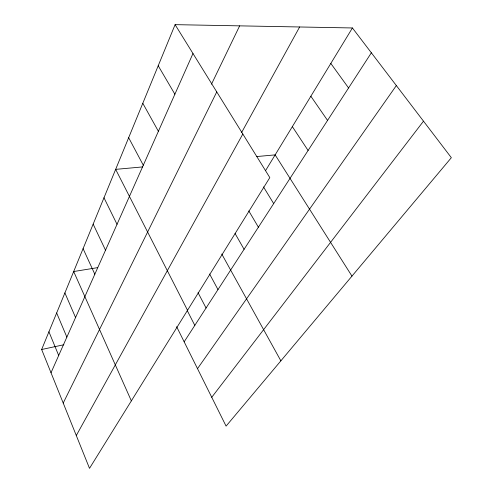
<?xml version="1.0" encoding="UTF-8"?>
<svg xmlns="http://www.w3.org/2000/svg" width="493" height="493" viewBox="0 0 493 493"><rect width="100%" height="100%" fill="white"/><g stroke="black" fill="none" stroke-linecap="round" stroke-linejoin="round"><path stroke-width="0.74" d="M175.101 24.65L269.819 177.597L89.51 468.35L41.652 349.5L175.101 24.65L352.421 27.965L451.348 157.692L226.084 426.118L176.63 326.686M51.013 372.745L192.979 53.521M211.479 84.204L239.641 25.858M63.215 403.058L216.754 91.908M241.552 132.629L299.633 26.979M76.298 435.535L242.827 134.01M265.554 170.633L352.421 27.965M184.16 341.822L371.352 52.794M197.508 368.653L396.347 85.566M211.75 397.296L423.499 121.179M41.652 349.5L63.856 344.749M97.626 267.644L73.685 271.532L131.354 400.871M142.643 166.917L115.652 169.364L187.525 310.294M256.847 156.546L275.143 154.882L351.965 276.117M330.821 63.437L348.576 87.964M310.855 96.227L327.555 120.421M292.349 126.627L308.094 150.47M263.484 186.896L273.683 203.603M248.811 210.936L258.4 227.193M158.216 65.754L174.879 94.212M235.056 233.491L244.084 249.304M142.797 103.296L158.389 131.298M221.764 254.037L280.868 360.833M209.605 274.009L217.986 289.594M128.661 137.707L143.297 165.229M198.044 292.676L206.062 308.008M187.217 310.498L194.803 325.386M103.986 197.767L117.026 224.309M93.159 224.124L105.52 250.179M83.083 248.651L94.829 274.219M64.897 292.922L75.565 317.535M56.664 312.969L66.857 337.113M48.93 331.789L58.692 355.484"/></g></svg>
